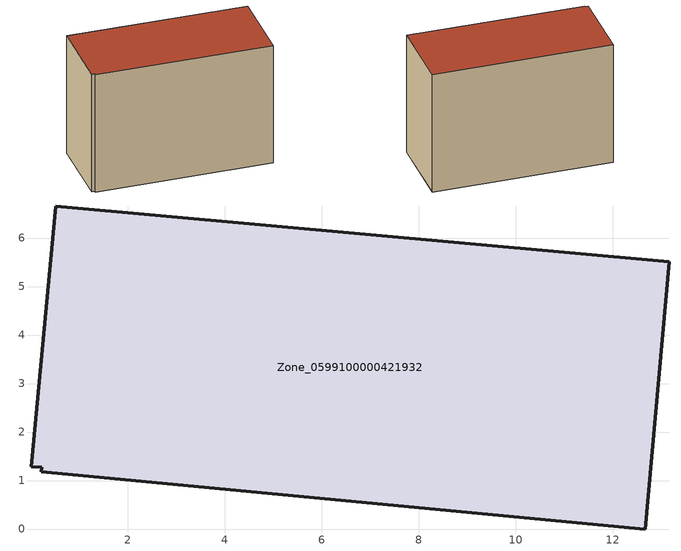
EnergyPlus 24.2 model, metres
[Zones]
Zone_0599100000421932
 floor ground (C_G): 12.67,0 0.21,1.18 0.22,1.27 0.01,1.28 0.52,6.66 13.17,5.51 z0
 wall outside (C_F): 12.67,0 13.17,5.51 0.52,6.66 0.01,1.28 0.22,1.27 0.21,1.18 12.67,0 z0:9.06
 roof outside (C_R): 0.21,1.18 12.67,0 13.17,5.51 0.52,6.66 0.01,1.28 0.22,1.27 z9.06
[BUILDING]
Pand.0599100000421932: North Axis=0; Terrain=City; Loads Convergence Tolerance Value=0.04; Temperature Convergence Tolerance Value=0.4; Solar Distribution=FullExterior; Maximum Number of Warmup Days=25; Minimum Number of Warmup Days=1
[Site:Location]
Rotterdam.The.Hague.AP_ZH_NLD Design_Conditions: Latitude=51.96; Longitude=4.45; Time Zone=1; Elevation=-4.5
[SITE:GROUNDTEMPERATURE:BUILDINGSURFACE]
18, 18, 18, 18, 18, 18, 18, 18, 18, 18, 18, 18
[MATERIAL] Thermal Absorptance=0.9; Solar Absorptance=0.7; Visible Absorptance=0.7
Name | Roughness | Thickness | Conductivity | Density | Specific Heat
G.TC.1992-2005 | MediumSmooth | 0.15 | 0.06 | 540 | 1210
F.TC.1992-2005 | Rough | 0.3 | 0.12 | 1920 | 840
R.TC.1992-2005 | MediumRough | 0.2 | 0.08 | 1500 | 1000
[CONSTRUCTION]
C_G: G.TC.1992-2005
C_F: F.TC.1992-2005
C_R: R.TC.1992-2005
[ZONE]
Zone_0599100000421932: Type=1; Multiplier=1; Ceiling Height=Autocalculate; Volume=Autocalculate; Floor Area=autocalculate; Part of Total Floor Area=Yes
[ZONEINFILTRATION:DESIGNFLOWRATE]
Infil_Zone_0599100000421932: Zone or ZoneList or Space or SpaceList=Zone_0599100000421932; Schedule=AlwaysOn; Design Flow Rate Calculation Method=Flow/Area; Flow Rate per Floor Area=0.0015; Constant Term Coefficient=1; Temperature Term Coefficient=0; Velocity Term Coefficient=0; Velocity Squared Term Coefficient=0
[HVACTEMPLATE:ZONE:IDEALLOADSAIRSYSTEM]
Zone_0599100000421932: Maximum Heating Supply Air Temperature=50; Minimum Cooling Supply Air Temperature=13; Maximum Heating Supply Air Humidity Ratio=0.0156; Minimum Cooling Supply Air Humidity Ratio=0.0077; Heating Limit=NoLimit; Cooling Limit=NoLimit; Dehumidification Control Type=ConstantSensibleHeatRatio; Cooling Sensible Heat Ratio=0.7; Dehumidification Setpoint=60; Humidification Control Type=None; Humidification Setpoint=30; Outdoor Air Method=None; Outdoor Air Flow Rate per Person=0.00944; Outdoor Air Flow Rate per Zone Floor Area=0; Outdoor Air Flow Rate per Zone=0; Demand Controlled Ventilation Type=None; Outdoor Air Economizer Type=NoEconomizer; Heat Recovery Type=None; Sensible Heat Recovery Effectiveness=0.7; Latent Heat Recovery Effectiveness=0.65
[ZONECONTROL:THERMOSTAT]
ThermostatControl_Zone_0599100000421932: Zone or ZoneList=Zone_0599100000421932; Control Type Schedule=DualSetpointControlType; Control 1=Thermostat_Zone_0599100000421932; Temperature Difference Between Cutout And Setpoint=0
[THERMOSTATSETPOINT:DUALSETPOINT]
Thermostat_Zone_0599100000421932: Heating Setpoint Temperature Schedule=HeatingSetpoint_Zone_0599100000421932; Cooling Setpoint Temperature Schedule=CoolingSetpoint_Zone_0599100000421932
[SCHEDULE:COMPACT]
HeatingSetpoint_Zone_0599100000421932: Through: 12/31, For: AllDays, Until: 24:00, 21
CoolingSetpoint_Zone_0599100000421932: Through: 12/31, For: AllDays, Until: 24:00, 24
DualSetpointControlType: Through: 12/31, For: AllDays, Until: 24:00, 4
AlwaysOn: Through: 12/31, For: AllDays, Until: 24:00, 1
